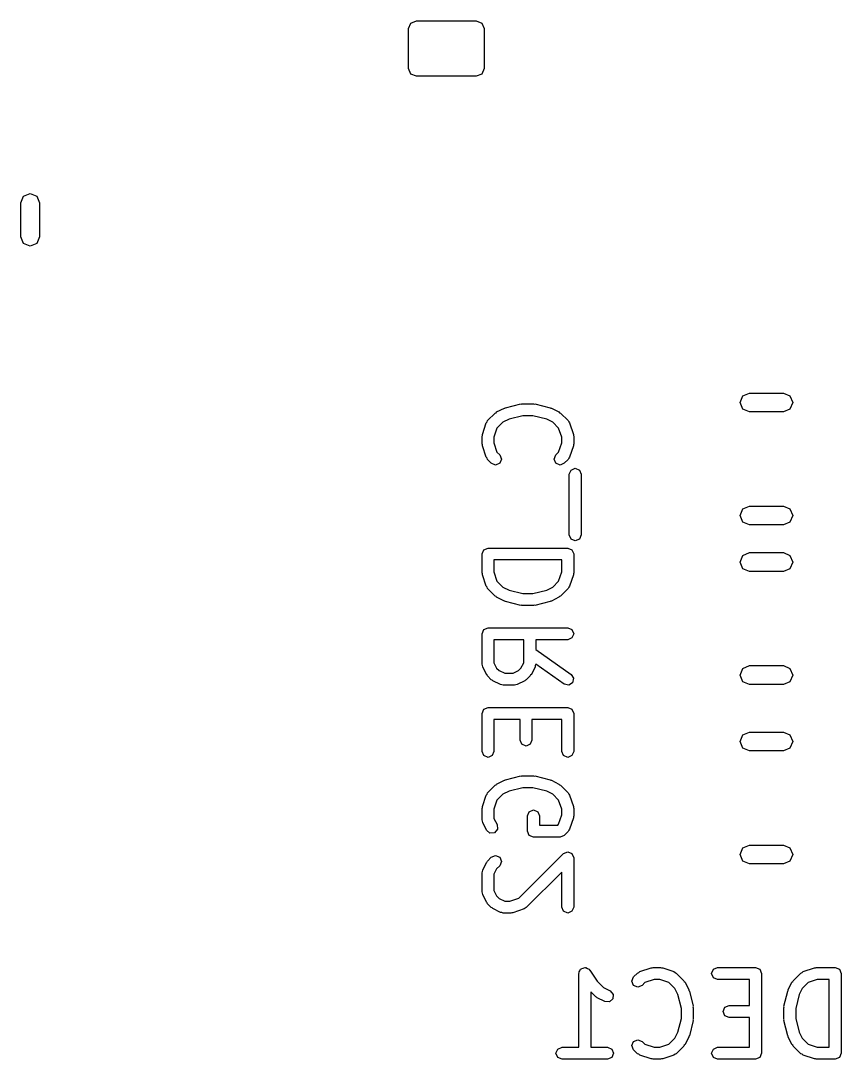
# Model space of a CAD drawing. Extents: x 43 to 429, y -149 to -20.
# Drawn here: x 384.09 to 389.32, y -56.91 to -50.29 of the extents above; entities that cross this region are included whole.
import ezdxf

# ---------------------------------------------------------------- set-up
doc = ezdxf.new("R2010")
doc.units = 0
doc.layers.add('BLACK', color=7, linetype='CONTINUOUS')

msp = doc.modelspace()

# ---------------------------------------------------------------- linework, layer by layer
at = {"layer": 'BLACK', "linetype": 'CONTINUOUS'}
for p, q in [((386.566, -50.3435), (386.58, -50.3082)), ((386.566, -50.5975), (386.566, -50.3435)), ((386.58, -50.3082), (386.616, -50.2935)), ((386.616, -50.2935), (386.997, -50.2935)), ((386.997, -50.2935), (387.032, -50.3082)), ((387.032, -50.3082), (387.047, -50.3435)), ((387.047, -50.3435), (387.047, -50.5975)), ((386.58, -50.6329), (386.566, -50.5975)), ((387.047, -50.5975), (387.032, -50.6329)), ((386.616, -50.6475), (386.58, -50.6329)), ((386.997, -50.6475), (386.616, -50.6475)), ((387.032, -50.6329), (386.997, -50.6475)), ((384.112, -51.4117), (384.154, -51.3942)), ((384.154, -51.3942), (384.196, -51.4117)), ((384.094, -51.4542), (384.112, -51.4117)), ((384.094, -51.6698), (384.094, -51.4542)), ((384.196, -51.4117), (384.214, -51.4542)), ((384.214, -51.4542), (384.214, -51.6698)), ((384.112, -51.7123), (384.094, -51.6698)), ((384.214, -51.6698), (384.196, -51.7123)), ((384.154, -51.7298), (384.112, -51.7123)), ((384.196, -51.7123), (384.154, -51.7298)), ((388.696, -52.6836), (388.738, -52.666)), ((388.738, -52.666), (388.954, -52.666)), ((388.954, -52.666), (388.996, -52.6836)), ((388.678, -52.726), (388.696, -52.6836)), ((388.696, -52.7684), (388.678, -52.726)), ((388.996, -52.6836), (389.014, -52.726)), ((389.014, -52.726), (388.996, -52.7684)), ((387.069, -52.8413), (387.117, -52.793)), ((387.117, -52.793), (387.123, -52.7906)), ((387.123, -52.7906), (387.127, -52.7858)), ((387.127, -52.7858), (387.176, -52.7616)), ((387.176, -52.7616), (387.18, -52.7613)), ((387.18, -52.7613), (387.184, -52.7588)), ((387.184, -52.7588), (387.28, -52.7346)), ((387.28, -52.7346), (387.285, -52.7353)), ((387.285, -52.7353), (387.29, -52.7334)), ((387.29, -52.7334), (387.362, -52.7334)), ((387.362, -52.7334), (387.367, -52.7353)), ((387.367, -52.7353), (387.371, -52.7346)), ((387.371, -52.7346), (387.468, -52.7588)), ((387.468, -52.7588), (387.472, -52.7613)), ((387.472, -52.7613), (387.476, -52.7616)), ((387.476, -52.7616), (387.524, -52.7858)), ((387.524, -52.7858), (387.528, -52.7906)), ((387.528, -52.7906), (387.534, -52.793)), ((387.534, -52.793), (387.583, -52.8413)), ((388.738, -52.786), (388.696, -52.7684)), ((388.954, -52.786), (388.738, -52.786)), ((388.996, -52.7684), (388.954, -52.786)), ((387.036, -52.9288), (387.06, -52.8562)), ((387.06, -52.8562), (387.066, -52.8495)), ((387.066, -52.8495), (387.069, -52.8413)), ((387.167, -52.8512), (387.129, -52.8889)), ((387.206, -52.8317), (387.167, -52.8512)), ((387.294, -52.8096), (387.206, -52.8317)), ((387.357, -52.8096), (387.294, -52.8096)), ((387.446, -52.8317), (387.357, -52.8096)), ((387.485, -52.8512), (387.446, -52.8317)), ((387.522, -52.8889), (387.485, -52.8512)), ((387.583, -52.8413), (387.586, -52.8495)), ((387.586, -52.8495), (387.592, -52.8562)), ((387.592, -52.8562), (387.616, -52.9288)), ((387.036, -52.9351), (387.036, -52.9288)), ((387.129, -52.8889), (387.11, -52.947)), ((387.542, -52.947), (387.522, -52.8889)), ((387.616, -52.9288), (387.616, -52.9351)), ((387.034, -52.9409), (387.036, -52.9351)), ((387.034, -52.9892), (387.034, -52.9409)), ((387.036, -52.995), (387.034, -52.9892)), ((387.036, -53.0013), (387.036, -52.995)), ((387.11, -52.947), (387.11, -52.9831)), ((387.11, -52.9831), (387.129, -53.0412)), ((387.522, -53.0412), (387.542, -52.9831)), ((387.542, -52.9831), (387.542, -52.947)), ((387.616, -52.9351), (387.618, -52.9409)), ((387.618, -52.9892), (387.616, -52.995)), ((387.616, -52.995), (387.616, -53.0013)), ((387.618, -52.9409), (387.618, -52.9892)), ((387.06, -53.0739), (387.036, -53.0013)), ((387.129, -53.0412), (387.147, -53.0591)), ((387.147, -53.0591), (387.158, -53.086)), ((387.493, -53.086), (387.504, -53.0591)), ((387.504, -53.0591), (387.522, -53.0412)), ((387.616, -53.0013), (387.592, -53.0739)), ((387.066, -53.0806), (387.06, -53.0739)), ((387.069, -53.0887), (387.066, -53.0806)), ((387.093, -53.1129), (387.069, -53.0887)), ((387.12, -53.1241), (387.093, -53.1129)), ((387.147, -53.1129), (387.12, -53.1241)), ((387.158, -53.086), (387.147, -53.1129)), ((387.504, -53.1129), (387.493, -53.086)), ((387.531, -53.1241), (387.504, -53.1129)), ((387.558, -53.1129), (387.531, -53.1241)), ((387.583, -53.0887), (387.558, -53.1129)), ((387.586, -53.0806), (387.583, -53.0887)), ((387.592, -53.0739), (387.586, -53.0806)), ((387.59, -53.1828), (387.601, -53.1558)), ((387.59, -53.5698), (387.59, -53.1828)), ((387.601, -53.1558), (387.628, -53.1447)), ((387.628, -53.1447), (387.655, -53.1558)), ((387.655, -53.1558), (387.666, -53.1828)), ((387.666, -53.1828), (387.666, -53.5698)), ((388.696, -53.4036), (388.738, -53.386)), ((388.738, -53.386), (388.954, -53.386)), ((388.954, -53.386), (388.996, -53.4036)), ((388.678, -53.446), (388.696, -53.4036)), ((388.696, -53.4884), (388.678, -53.446)), ((388.996, -53.4036), (389.014, -53.446)), ((389.014, -53.446), (388.996, -53.4884)), ((388.738, -53.506), (388.696, -53.4884)), ((388.954, -53.506), (388.738, -53.506)), ((388.996, -53.4884), (388.954, -53.506)), ((387.601, -53.5968), (387.59, -53.5698)), ((387.666, -53.5698), (387.655, -53.5968)), ((387.045, -53.6638), (387.072, -53.6527)), ((387.072, -53.6527), (387.58, -53.6527)), ((387.58, -53.6527), (387.607, -53.6638)), ((387.628, -53.6079), (387.601, -53.5968)), ((387.655, -53.5968), (387.628, -53.6079)), ((387.034, -53.6908), (387.045, -53.6638)), ((387.034, -53.8117), (387.034, -53.6908)), ((387.607, -53.6638), (387.618, -53.6908)), ((387.618, -53.6908), (387.618, -53.8117)), ((388.678, -53.742), (388.696, -53.6996)), ((388.696, -53.6996), (388.738, -53.682)), ((388.738, -53.682), (388.954, -53.682)), ((388.954, -53.682), (388.996, -53.6996)), ((388.996, -53.6996), (389.014, -53.742)), ((387.11, -53.7289), (387.11, -53.8055)), ((387.542, -53.7289), (387.11, -53.7289)), ((387.542, -53.8055), (387.542, -53.7289)), ((388.696, -53.7844), (388.678, -53.742)), ((388.738, -53.802), (388.696, -53.7844)), ((388.996, -53.7844), (388.954, -53.802)), ((389.014, -53.742), (388.996, -53.7844)), ((387.036, -53.8175), (387.034, -53.8117)), ((387.036, -53.8238), (387.036, -53.8175)), ((387.06, -53.8963), (387.036, -53.8238)), ((387.11, -53.8055), (387.129, -53.8637)), ((387.522, -53.8637), (387.542, -53.8055)), ((387.616, -53.8238), (387.592, -53.8963)), ((387.618, -53.8117), (387.616, -53.8175)), ((387.616, -53.8175), (387.616, -53.8238)), ((388.954, -53.802), (388.738, -53.802)), ((387.066, -53.903), (387.06, -53.8963)), ((387.069, -53.9112), (387.066, -53.903)), ((387.117, -53.9596), (387.069, -53.9112)), ((387.129, -53.8637), (387.167, -53.9014)), ((387.167, -53.9014), (387.206, -53.9209)), ((387.206, -53.9209), (387.294, -53.9429)), ((387.357, -53.9429), (387.446, -53.9209)), ((387.446, -53.9209), (387.485, -53.9014)), ((387.485, -53.9014), (387.522, -53.8637)), ((387.583, -53.9112), (387.534, -53.9596)), ((387.586, -53.903), (387.583, -53.9112)), ((387.592, -53.8963), (387.586, -53.903)), ((387.123, -53.962), (387.117, -53.9596)), ((387.127, -53.9667), (387.123, -53.962)), ((387.176, -53.9909), (387.127, -53.9667)), ((387.294, -53.9429), (387.357, -53.9429)), ((387.524, -53.9667), (387.476, -53.9909)), ((387.528, -53.962), (387.524, -53.9667)), ((387.534, -53.9596), (387.528, -53.962)), ((387.18, -53.9912), (387.176, -53.9909)), ((387.184, -53.9938), (387.18, -53.9912)), ((387.28, -54.018), (387.184, -53.9938)), ((387.285, -54.0173), (387.28, -54.018)), ((387.29, -54.0191), (387.285, -54.0173)), ((387.362, -54.0191), (387.29, -54.0191)), ((387.367, -54.0173), (387.362, -54.0191)), ((387.371, -54.018), (387.367, -54.0173)), ((387.468, -53.9938), (387.371, -54.018)), ((387.472, -53.9912), (387.468, -53.9938)), ((387.476, -53.9909), (387.472, -53.9912)), ((387.034, -54.1988), (387.045, -54.1718)), ((387.045, -54.1718), (387.072, -54.1607)), ((387.072, -54.1607), (387.58, -54.1607)), ((387.58, -54.1607), (387.607, -54.1718)), ((387.607, -54.1718), (387.618, -54.1988)), ((387.034, -54.3923), (387.034, -54.1988)), ((387.11, -54.2369), (387.11, -54.3833)), ((387.3, -54.2369), (387.11, -54.2369)), ((387.3, -54.3833), (387.3, -54.2369)), ((387.58, -54.2369), (387.376, -54.2369)), ((387.376, -54.2369), (387.376, -54.2999)), ((387.607, -54.2257), (387.58, -54.2369)), ((387.618, -54.1988), (387.607, -54.2257)), ((387.376, -54.2999), (387.602, -54.4578)), ((387.11, -54.3833), (387.127, -54.4181)), ((387.282, -54.4181), (387.3, -54.3833)), ((387.037, -54.4005), (387.034, -54.3923)), ((387.038, -54.4093), (387.037, -54.4005)), ((387.062, -54.4577), (387.038, -54.4093)), ((387.127, -54.4181), (387.143, -54.4335)), ((387.143, -54.4335), (387.178, -54.4509)), ((387.178, -54.4509), (387.232, -54.4509)), ((387.232, -54.4509), (387.267, -54.4335)), ((387.267, -54.4335), (387.282, -54.4181)), ((387.372, -54.4093), (387.348, -54.4577)), ((387.373, -54.4005), (387.372, -54.4093)), ((387.376, -54.3928), (387.373, -54.4005)), ((387.558, -54.5203), (387.376, -54.3928)), ((388.678, -54.462), (388.696, -54.4196)), ((388.696, -54.4196), (388.738, -54.402)), ((388.738, -54.402), (388.954, -54.402)), ((388.954, -54.402), (388.996, -54.4196)), ((388.996, -54.4196), (389.014, -54.462)), ((387.067, -54.4618), (387.062, -54.4577)), ((387.069, -54.4676), (387.067, -54.4618)), ((387.093, -54.4918), (387.069, -54.4676)), ((387.099, -54.4942), (387.093, -54.4918)), ((387.103, -54.4989), (387.099, -54.4942)), ((387.152, -54.5231), (387.103, -54.4989)), ((387.307, -54.4989), (387.258, -54.5231)), ((387.311, -54.4942), (387.307, -54.4989)), ((387.316, -54.4918), (387.311, -54.4942)), ((387.341, -54.4676), (387.316, -54.4918)), ((387.343, -54.4618), (387.341, -54.4676)), ((387.348, -54.4577), (387.343, -54.4618)), ((387.611, -54.5109), (387.586, -54.5266)), ((387.602, -54.4578), (387.617, -54.4824)), ((387.617, -54.4824), (387.611, -54.5109)), ((388.696, -54.5044), (388.678, -54.462)), ((388.738, -54.522), (388.696, -54.5044)), ((388.996, -54.5044), (388.954, -54.522)), ((389.014, -54.462), (388.996, -54.5044)), ((387.16, -54.5238), (387.152, -54.5231)), ((387.169, -54.5271), (387.16, -54.5238)), ((387.241, -54.5271), (387.169, -54.5271)), ((387.249, -54.5238), (387.241, -54.5271)), ((387.258, -54.5231), (387.249, -54.5238)), ((387.586, -54.5266), (387.558, -54.5203)), ((388.954, -54.522), (388.738, -54.522)), ((387.034, -54.7068), (387.045, -54.6798)), ((387.034, -54.9487), (387.034, -54.7068)), ((387.045, -54.6798), (387.072, -54.6687)), ((387.072, -54.6687), (387.58, -54.6687)), ((387.58, -54.6687), (387.607, -54.6798)), ((387.607, -54.6798), (387.618, -54.7068)), ((387.618, -54.7068), (387.618, -54.9487)), ((387.276, -54.7449), (387.11, -54.7449)), ((387.11, -54.7449), (387.11, -54.9487)), ((387.276, -54.8761), (387.276, -54.7449)), ((387.542, -54.7449), (387.352, -54.7449)), ((387.352, -54.7449), (387.352, -54.8761)), ((387.542, -54.9487), (387.542, -54.7449)), ((388.678, -54.885), (388.696, -54.8426)), ((388.696, -54.8426), (388.738, -54.825)), ((388.738, -54.825), (388.954, -54.825)), ((388.954, -54.825), (388.996, -54.8426)), ((388.996, -54.8426), (389.014, -54.885)), ((387.287, -54.903), (387.276, -54.8761)), ((387.314, -54.9142), (387.287, -54.903)), ((387.341, -54.903), (387.314, -54.9142)), ((387.352, -54.8761), (387.341, -54.903)), ((388.696, -54.9274), (388.678, -54.885)), ((389.014, -54.885), (388.996, -54.9274)), ((387.045, -54.9756), (387.034, -54.9487)), ((387.072, -54.9868), (387.045, -54.9756)), ((387.099, -54.9756), (387.072, -54.9868)), ((387.11, -54.9487), (387.099, -54.9756)), ((387.553, -54.9756), (387.542, -54.9487)), ((387.58, -54.9868), (387.553, -54.9756)), ((387.607, -54.9756), (387.58, -54.9868)), ((387.618, -54.9487), (387.607, -54.9756)), ((388.738, -54.945), (388.696, -54.9274)), ((388.954, -54.945), (388.738, -54.945)), ((388.996, -54.9274), (388.954, -54.945)), ((387.184, -55.1294), (387.28, -55.1052)), ((387.28, -55.1052), (387.285, -55.1059)), ((387.285, -55.1059), (387.29, -55.1041)), ((387.29, -55.1041), (387.362, -55.1041)), ((387.362, -55.1041), (387.367, -55.1059)), ((387.367, -55.1059), (387.371, -55.1052)), ((387.371, -55.1052), (387.468, -55.1294)), ((387.069, -55.212), (387.117, -55.1636)), ((387.117, -55.1636), (387.123, -55.1612)), ((387.123, -55.1612), (387.127, -55.1565)), ((387.127, -55.1565), (387.176, -55.1323)), ((387.176, -55.1323), (387.18, -55.132)), ((387.18, -55.132), (387.184, -55.1294)), ((387.294, -55.1803), (387.206, -55.2023)), ((387.357, -55.1803), (387.294, -55.1803)), ((387.446, -55.2023), (387.357, -55.1803)), ((387.468, -55.1294), (387.472, -55.132)), ((387.472, -55.132), (387.476, -55.1323)), ((387.476, -55.1323), (387.524, -55.1565)), ((387.524, -55.1565), (387.528, -55.1612)), ((387.528, -55.1612), (387.534, -55.1636)), ((387.534, -55.1636), (387.583, -55.212)), ((387.036, -55.2995), (387.06, -55.2269)), ((387.06, -55.2269), (387.066, -55.2202)), ((387.066, -55.2202), (387.069, -55.212)), ((387.167, -55.2219), (387.129, -55.2595)), ((387.206, -55.2023), (387.167, -55.2219)), ((387.485, -55.2219), (387.446, -55.2023)), ((387.522, -55.2595), (387.485, -55.2219)), ((387.583, -55.212), (387.586, -55.2202)), ((387.586, -55.2202), (387.592, -55.2269)), ((387.592, -55.2269), (387.616, -55.2995)), ((387.034, -55.3115), (387.036, -55.3057)), ((387.034, -55.3841), (387.034, -55.3115)), ((387.036, -55.3057), (387.036, -55.2995)), ((387.129, -55.2595), (387.11, -55.3177)), ((387.542, -55.3177), (387.522, -55.2595)), ((387.616, -55.2995), (387.616, -55.3057)), ((387.616, -55.3057), (387.618, -55.3115)), ((387.618, -55.3115), (387.618, -55.3599)), ((387.11, -55.3177), (387.11, -55.3751)), ((387.11, -55.3751), (387.13, -55.4154)), ((387.324, -55.3599), (387.335, -55.333)), ((387.324, -55.4567), (387.324, -55.3599)), ((387.335, -55.333), (387.362, -55.3218)), ((387.362, -55.3218), (387.389, -55.333)), ((387.389, -55.333), (387.4, -55.3599)), ((387.4, -55.3599), (387.4, -55.4186)), ((387.522, -55.4119), (387.542, -55.3537)), ((387.542, -55.3537), (387.542, -55.3177)), ((387.616, -55.372), (387.592, -55.4445)), ((387.618, -55.3599), (387.616, -55.3657)), ((387.616, -55.3657), (387.616, -55.372)), ((387.037, -55.3923), (387.034, -55.3841)), ((387.038, -55.4011), (387.037, -55.3923)), ((387.062, -55.4495), (387.038, -55.4011)), ((387.132, -55.4445), (387.113, -55.4666)), ((387.13, -55.4154), (387.132, -55.4445)), ((387.4, -55.4186), (387.516, -55.4186)), ((387.516, -55.4186), (387.522, -55.4119)), ((387.592, -55.4445), (387.586, -55.4512)), ((387.084, -55.4686), (387.062, -55.4495)), ((387.113, -55.4666), (387.084, -55.4686)), ((387.335, -55.4836), (387.324, -55.4567)), ((387.362, -55.4948), (387.335, -55.4836)), ((387.531, -55.4948), (387.362, -55.4948)), ((387.558, -55.4836), (387.531, -55.4948)), ((387.583, -55.4594), (387.558, -55.4836)), ((387.558, -55.4836), (387.558, -55.4836)), ((387.586, -55.4512), (387.583, -55.4594)), ((388.678, -55.605), (388.696, -55.5626)), ((388.696, -55.5626), (388.738, -55.545)), ((388.738, -55.545), (388.954, -55.545)), ((388.954, -55.545), (388.996, -55.5626)), ((388.996, -55.5626), (389.014, -55.605)), ((387.069, -55.6474), (387.093, -55.6232)), ((387.093, -55.6232), (387.12, -55.6121)), ((387.12, -55.6121), (387.147, -55.6232)), ((387.147, -55.6232), (387.158, -55.6502)), ((387.269, -55.883), (387.553, -55.5991)), ((387.553, -55.5991), (387.58, -55.5879)), ((387.58, -55.5879), (387.607, -55.5991)), ((387.607, -55.5991), (387.618, -55.626)), ((387.618, -55.626), (387.618, -55.626)), ((387.618, -55.626), (387.618, -55.9405)), ((388.696, -55.6474), (388.678, -55.605)), ((389.014, -55.605), (388.996, -55.6474)), ((387.037, -55.7146), (387.038, -55.7057)), ((387.038, -55.7057), (387.062, -55.6573)), ((387.062, -55.6573), (387.067, -55.6532)), ((387.067, -55.6532), (387.069, -55.6474)), ((387.127, -55.6969), (387.11, -55.7318)), ((387.147, -55.6771), (387.127, -55.6969)), ((387.158, -55.6502), (387.147, -55.6771)), ((388.738, -55.665), (388.696, -55.6474)), ((388.954, -55.665), (388.738, -55.665)), ((388.996, -55.6474), (388.954, -55.665)), ((387.034, -55.7228), (387.037, -55.7146)), ((387.034, -55.8437), (387.034, -55.7228)), ((387.11, -55.7318), (387.11, -55.8347)), ((387.542, -55.718), (387.316, -55.9432)), ((387.542, -55.9405), (387.542, -55.718)), ((387.11, -55.8347), (387.127, -55.8695)), ((387.037, -55.8519), (387.034, -55.8437)), ((387.038, -55.8608), (387.037, -55.8519)), ((387.062, -55.9091), (387.038, -55.8608)), ((387.127, -55.8695), (387.143, -55.885)), ((387.143, -55.885), (387.178, -55.9024)), ((387.178, -55.9024), (387.211, -55.9024)), ((387.211, -55.9024), (387.269, -55.883)), ((387.067, -55.9132), (387.062, -55.9091)), ((387.069, -55.919), (387.067, -55.9132)), ((387.093, -55.9432), (387.069, -55.919)), ((387.099, -55.9456), (387.093, -55.9432)), ((387.103, -55.9504), (387.099, -55.9456)), ((387.152, -55.9746), (387.103, -55.9504)), ((387.16, -55.9752), (387.152, -55.9746)), ((387.302, -55.9524), (387.229, -55.9766)), ((387.308, -55.9466), (387.302, -55.9524)), ((387.316, -55.9432), (387.308, -55.9466)), ((387.553, -55.9674), (387.542, -55.9405)), ((387.58, -55.9786), (387.553, -55.9674)), ((387.607, -55.9674), (387.58, -55.9786)), ((387.618, -55.9405), (387.607, -55.9674)), ((387.169, -55.9786), (387.16, -55.9752)), ((387.217, -55.9786), (387.169, -55.9786)), ((387.223, -55.9762), (387.217, -55.9786)), ((387.229, -55.9766), (387.223, -55.9762)), ((387.651, -56.3563), (387.657, -56.3471)), ((387.652, -56.3602), (387.651, -56.3563)), ((387.651, -56.3638), (387.652, -56.3602)), ((387.651, -56.8337), (387.651, -56.3638)), ((387.657, -56.3471), (387.662, -56.3369)), ((387.662, -56.3369), (387.665, -56.3354)), ((387.665, -56.3354), (387.668, -56.3321)), ((387.668, -56.3321), (387.678, -56.33)), ((387.678, -56.33), (387.689, -56.3257)), ((387.689, -56.3257), (387.692, -56.3272)), ((387.692, -56.3272), (387.696, -56.3264)), ((387.696, -56.3264), (387.705, -56.3326)), ((387.705, -56.3326), (387.716, -56.3369)), ((387.716, -56.3369), (387.717, -56.3405)), ((387.717, -56.3405), (387.72, -56.3427)), ((387.72, -56.3427), (387.767, -56.4121)), ((388, -56.3852), (388.025, -56.3611)), ((388.025, -56.3611), (388.033, -56.3577)), ((388.033, -56.3577), (388.039, -56.3519)), ((388.039, -56.3519), (388.112, -56.3277)), ((388.112, -56.3277), (388.118, -56.3281)), ((388.118, -56.3281), (388.124, -56.3257)), ((388.124, -56.3257), (388.172, -56.3257)), ((388.172, -56.3257), (388.178, -56.3281)), ((388.178, -56.3281), (388.185, -56.3277)), ((388.185, -56.3277), (388.257, -56.3519)), ((388.257, -56.3519), (388.264, -56.3577)), ((388.264, -56.3577), (388.272, -56.3611)), ((388.272, -56.3611), (388.32, -56.4094)), ((388.497, -56.3638), (388.508, -56.3369)), ((388.508, -56.3907), (388.497, -56.3638)), ((388.508, -56.3369), (388.535, -56.3257)), ((388.535, -56.3257), (388.777, -56.3257)), ((388.777, -56.3257), (388.804, -56.3369)), ((388.804, -56.3369), (388.815, -56.3638)), ((388.815, -56.3638), (388.815, -56.8718)), ((389.016, -56.4094), (389.065, -56.3611)), ((389.065, -56.3611), (389.073, -56.3577)), ((389.073, -56.3577), (389.08, -56.3519)), ((389.08, -56.3519), (389.152, -56.3277)), ((389.152, -56.3277), (389.158, -56.3281)), ((389.158, -56.3281), (389.164, -56.3257)), ((389.164, -56.3257), (389.285, -56.3257)), ((389.285, -56.3257), (389.312, -56.3369)), ((389.312, -56.3369), (389.323, -56.3638)), ((389.323, -56.3638), (389.323, -56.8718)), ((387.767, -56.4121), (387.808, -56.4534)), ((387.989, -56.4122), (388, -56.3852)), ((388, -56.4391), (387.989, -56.4122)), ((388.072, -56.4213), (388.054, -56.4391)), ((388.13, -56.4019), (388.072, -56.4213)), ((388.166, -56.4019), (388.13, -56.4019)), ((388.224, -56.4213), (388.166, -56.4019)), ((388.262, -56.4589), (388.224, -56.4213)), ((388.32, -56.4094), (388.323, -56.4152)), ((388.323, -56.4152), (388.328, -56.4193)), ((388.328, -56.4193), (388.352, -56.4677)), ((388.535, -56.4019), (388.508, -56.3907)), ((388.739, -56.4019), (388.535, -56.4019)), ((388.739, -56.5676), (388.739, -56.4019)), ((388.985, -56.4677), (389.009, -56.4193)), ((389.009, -56.4193), (389.014, -56.4152)), ((389.014, -56.4152), (389.016, -56.4094)), ((389.112, -56.4213), (389.075, -56.4589)), ((389.17, -56.4019), (389.112, -56.4213)), ((389.247, -56.4019), (389.17, -56.4019)), ((389.247, -56.8337), (389.247, -56.4019)), ((387.758, -56.5117), (387.727, -56.48)), ((387.727, -56.48), (387.727, -56.8337)), ((387.808, -56.4534), (387.851, -56.4749)), ((387.851, -56.4749), (387.87, -56.4969)), ((387.87, -56.4969), (387.868, -56.526)), ((388.027, -56.4503), (388, -56.4391)), ((388.054, -56.4391), (388.027, -56.4503)), ((388.282, -56.4981), (388.262, -56.4589)), ((388.304, -56.5862), (388.282, -56.4981)), ((388.352, -56.4677), (388.352, -56.472)), ((388.352, -56.472), (388.355, -56.4755)), ((388.355, -56.4755), (388.379, -56.5723)), ((388.958, -56.5723), (388.982, -56.4755)), ((388.982, -56.4755), (388.985, -56.472)), ((388.985, -56.472), (388.985, -56.4677)), ((389.055, -56.4981), (389.033, -56.5862)), ((389.075, -56.4589), (389.055, -56.4981)), ((387.764, -56.5141), (387.758, -56.5117)), ((387.768, -56.5188), (387.764, -56.5141)), ((387.817, -56.543), (387.768, -56.5188)), ((387.846, -56.5451), (387.817, -56.543)), ((387.868, -56.526), (387.846, -56.5451)), ((388.581, -56.5788), (388.608, -56.5676)), ((388.608, -56.5676), (388.739, -56.5676)), ((388.304, -56.6494), (388.304, -56.5862)), ((388.379, -56.5723), (388.378, -56.5771)), ((388.378, -56.5771), (388.38, -56.5815)), ((388.38, -56.5815), (388.38, -56.6541)), ((388.57, -56.6057), (388.581, -56.5788)), ((388.581, -56.6327), (388.57, -56.6057)), ((388.608, -56.6438), (388.581, -56.6327)), ((388.957, -56.5815), (388.959, -56.5771)), ((388.957, -56.6541), (388.957, -56.5815)), ((388.959, -56.5771), (388.958, -56.5723)), ((389.033, -56.5862), (389.033, -56.6494)), ((388.282, -56.7376), (388.304, -56.6494)), ((388.379, -56.6633), (388.355, -56.7601)), ((388.38, -56.6541), (388.378, -56.6586)), ((388.378, -56.6586), (388.379, -56.6633)), ((388.739, -56.6438), (388.608, -56.6438)), ((388.739, -56.8337), (388.739, -56.6438)), ((388.959, -56.6586), (388.957, -56.6541)), ((388.958, -56.6633), (388.959, -56.6586)), ((388.982, -56.7601), (388.958, -56.6633)), ((389.033, -56.6494), (389.055, -56.7376)), ((388.262, -56.7767), (388.282, -56.7376)), ((388.352, -56.7679), (388.328, -56.8163)), ((388.355, -56.7601), (388.352, -56.7636)), ((388.352, -56.7636), (388.352, -56.7679)), ((388.985, -56.7636), (388.982, -56.7601)), ((388.985, -56.7679), (388.985, -56.7636)), ((389.009, -56.8163), (388.985, -56.7679)), ((389.055, -56.7376), (389.075, -56.7767)), ((387.517, -56.8449), (387.544, -56.8337)), ((387.544, -56.8337), (387.651, -56.8337)), ((387.727, -56.8337), (387.834, -56.8337)), ((387.834, -56.8337), (387.861, -56.8449)), ((387.989, -56.8234), (388, -56.7965)), ((388, -56.8504), (387.989, -56.8234)), ((388, -56.7965), (388.027, -56.7853)), ((388.027, -56.7853), (388.054, -56.7965)), ((388.054, -56.7965), (388.072, -56.8143)), ((388.072, -56.8143), (388.13, -56.8337)), ((388.13, -56.8337), (388.166, -56.8337)), ((388.166, -56.8337), (388.224, -56.8143)), ((388.224, -56.8143), (388.262, -56.7767)), ((388.32, -56.8262), (388.272, -56.8746)), ((388.323, -56.8204), (388.32, -56.8262)), ((388.328, -56.8163), (388.323, -56.8204)), ((388.508, -56.8449), (388.535, -56.8337)), ((388.535, -56.8337), (388.739, -56.8337)), ((389.014, -56.8204), (389.009, -56.8163)), ((389.016, -56.8262), (389.014, -56.8204)), ((389.065, -56.8746), (389.016, -56.8262)), ((389.075, -56.7767), (389.112, -56.8143)), ((389.112, -56.8143), (389.17, -56.8337)), ((389.17, -56.8337), (389.247, -56.8337)), ((387.505, -56.8718), (387.517, -56.8449)), ((387.517, -56.8987), (387.505, -56.8718)), ((387.544, -56.9099), (387.517, -56.8987)), ((387.861, -56.8987), (387.834, -56.9099)), ((387.861, -56.8449), (387.872, -56.8718)), ((387.872, -56.8718), (387.861, -56.8987)), ((388.025, -56.8746), (388, -56.8504)), ((388.033, -56.878), (388.025, -56.8746)), ((388.039, -56.8838), (388.033, -56.878)), ((388.112, -56.908), (388.039, -56.8838)), ((388.257, -56.8838), (388.185, -56.908)), ((388.264, -56.878), (388.257, -56.8838)), ((388.272, -56.8746), (388.264, -56.878)), ((388.497, -56.8718), (388.508, -56.8449)), ((388.508, -56.8987), (388.497, -56.8718)), ((388.535, -56.9099), (388.508, -56.8987)), ((388.804, -56.8987), (388.777, -56.9099)), ((388.815, -56.8718), (388.804, -56.8987)), ((389.073, -56.878), (389.065, -56.8746)), ((389.08, -56.8838), (389.073, -56.878)), ((389.152, -56.908), (389.08, -56.8838)), ((389.312, -56.8987), (389.285, -56.9099)), ((389.323, -56.8718), (389.312, -56.8987)), ((387.834, -56.9099), (387.544, -56.9099)), ((388.118, -56.9075), (388.112, -56.908)), ((388.124, -56.9099), (388.118, -56.9075)), ((388.172, -56.9099), (388.124, -56.9099)), ((388.178, -56.9075), (388.172, -56.9099)), ((388.185, -56.908), (388.178, -56.9075)), ((388.777, -56.9099), (388.535, -56.9099)), ((389.158, -56.9075), (389.152, -56.908)), ((389.164, -56.9099), (389.158, -56.9075)), ((389.285, -56.9099), (389.164, -56.9099))]:
    msp.add_line(p, q, dxfattribs=at)

doc.saveas('drawing.dxf')
